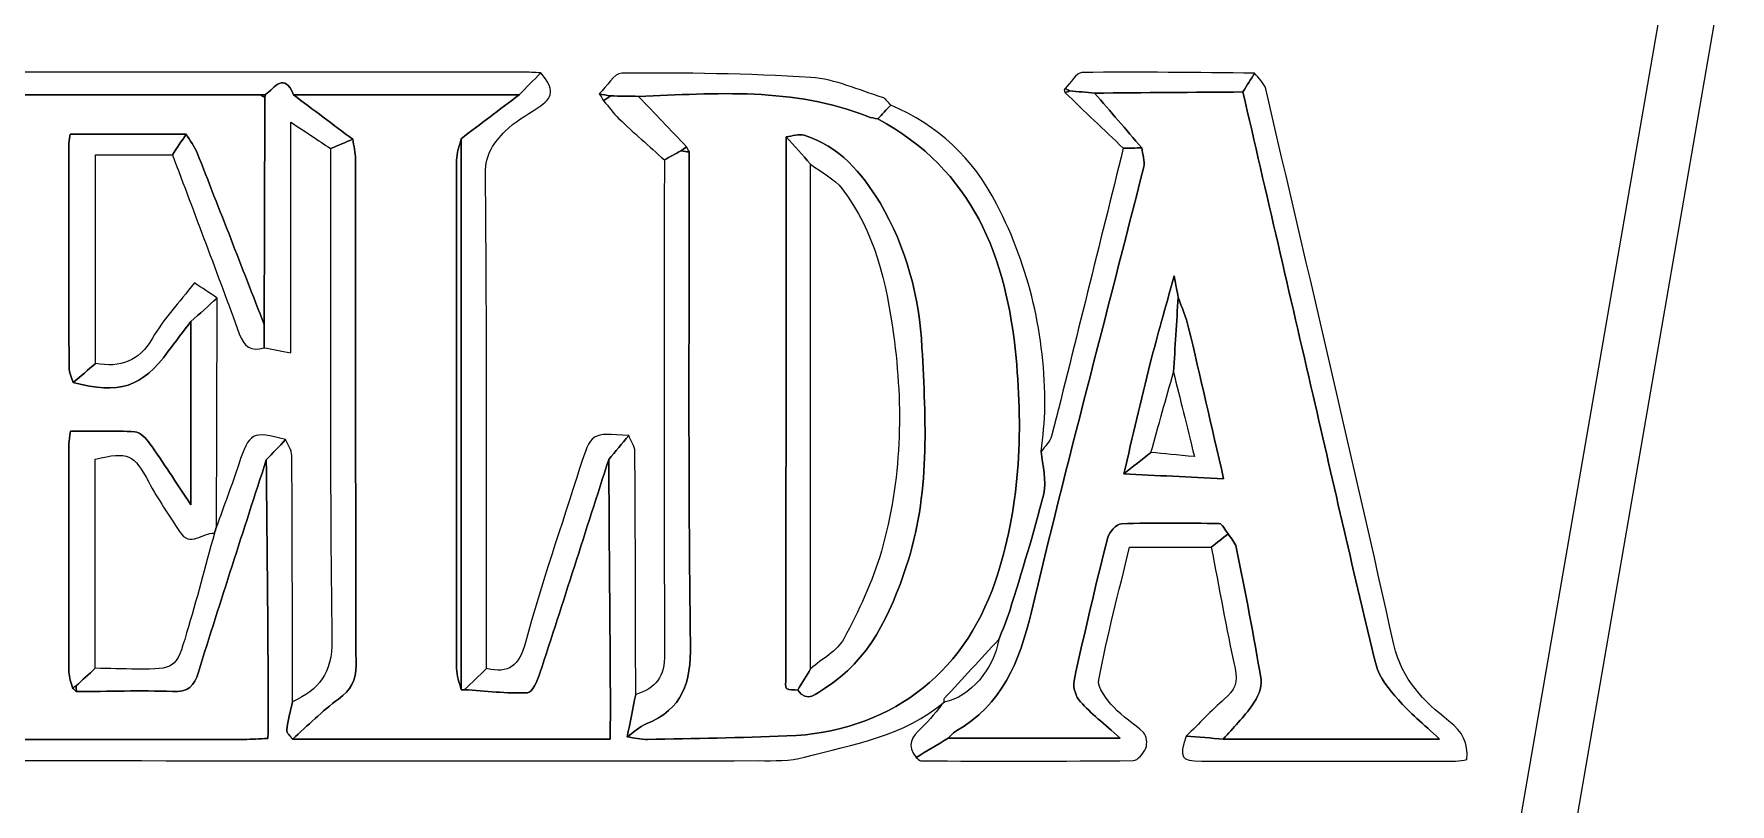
# Model space of a CAD drawing. Header units: inches. Extents: x 0 to 12, y 0 to 12.
# Drawn here: x 6.429 to 7.423, y 1.316 to 1.767 of the extents above; entities that cross this region are included whole.
import ezdxf

# ---------------------------------------------------------------- set-up
doc = ezdxf.new("R2010")
doc.units = ezdxf.units.IN
doc.header["$MEASUREMENT"] = 0

msp = doc.modelspace()

# ---------------------------------------------------------------- linework, layer by layer
at = {"color": 250, "lineweight": 0}
msp.add_line((7.33015, 1.2912), (7.42265, 1.82635), dxfattribs=at)
at = {"color": 5, "lineweight": 0}
msp.add_line((7.29594, 1.28397), (7.38382, 1.79236), dxfattribs=at)
for points, knots in [([(6.72612, 1.7446), (6.72187, 1.74029), (6.71762, 1.73598), (6.71336, 1.73167), (6.66933, 1.73167), (6.6253, 1.73168), (6.58126, 1.73168), (6.57588, 1.74534), (6.57032, 1.73594), (6.56479, 1.73182), (6.56383, 1.73177), (6.56286, 1.73172), (6.5619, 1.73167), (6.49592, 1.73167), (6.42994, 1.73167), (6.36396, 1.73167), (6.36299, 1.73167), (6.36202, 1.73167), (6.36106, 1.73166), (6.35815, 1.7329), (6.35525, 1.73414), (6.35149, 1.73574), (6.35376, 1.73916), (6.35569, 1.74206), (6.35761, 1.74497), (6.47679, 1.74499), (6.59597, 1.74501), (6.71515, 1.74501), (6.71881, 1.74501), (6.72246, 1.74475), (6.72612, 1.7446)], [0, 0, 0, 0, 1, 1, 1, 2, 2, 2, 3, 3, 3, 4, 4, 4, 5, 5, 5, 6, 6, 6, 7, 7, 7, 8, 8, 8, 9, 9, 9, 10, 10, 10, 10]), ([(6.61595, 1.70566), (6.61163, 1.70386), (6.60732, 1.70205), (6.60301, 1.70025), (6.59569, 1.7051), (6.58837, 1.70995), (6.57964, 1.71574), (6.57964, 1.66999), (6.57964, 1.6259), (6.57964, 1.58056), (6.57369, 1.58171), (6.56887, 1.58263), (6.56405, 1.58356), (6.56407, 1.58809), (6.56409, 1.59263), (6.56411, 1.59716), (6.56423, 1.64147), (6.56435, 1.68578), (6.56447, 1.73009), (6.56464, 1.73065), (6.56475, 1.73123), (6.56479, 1.73182), (6.57032, 1.73594), (6.57588, 1.74534), (6.58126, 1.73168), (6.59282, 1.72301), (6.60439, 1.71433), (6.61595, 1.70566)], [0, 0, 0, 0, 1, 1, 1, 2, 2, 2, 3, 3, 3, 4, 4, 4, 5, 5, 5, 6, 6, 6, 7, 7, 7, 8, 8, 8, 9, 9, 9, 9]), ([(6.72612, 1.7446), (6.73432, 1.73468), (6.73384, 1.73038), (6.72405, 1.72384), (6.71764, 1.71957), (6.71048, 1.71593), (6.70525, 1.71047), (6.69891, 1.70384), (6.69359, 1.69723), (6.6937, 1.68573), (6.69461, 1.58903), (6.69432, 1.49232), (6.6944, 1.39561), (6.69004, 1.39149), (6.68568, 1.38737), (6.68131, 1.38325), (6.68067, 1.38324), (6.68002, 1.38322), (6.67938, 1.38319), (6.67938, 1.49078), (6.67938, 1.59838), (6.67938, 1.70597), (6.69071, 1.71454), (6.70204, 1.7231), (6.71336, 1.73167), (6.71762, 1.73598), (6.72187, 1.74029), (6.72612, 1.7446)], [0, 0, 0, 0, 1, 1, 1, 2, 2, 2, 3, 3, 3, 4, 4, 4, 5, 5, 5, 6, 6, 6, 7, 7, 7, 8, 8, 8, 9, 9, 9, 9]), ([(6.93102, 1.72567), (6.92851, 1.72298), (6.926, 1.7203), (6.92349, 1.71761), (6.92153, 1.71806), (6.91947, 1.71824), (6.91763, 1.71898), (6.87405, 1.73632), (6.82862, 1.73253), (6.78337, 1.73079), (6.77786, 1.73088), (6.77235, 1.73097), (6.76685, 1.73105), (6.76468, 1.73145), (6.76251, 1.73185), (6.76034, 1.73225), (6.76473, 1.73651), (6.7691, 1.74444), (6.77351, 1.74445), (6.81045, 1.74458), (6.84746, 1.74425), (6.88431, 1.74186), (6.89852, 1.74093), (6.91239, 1.73443), (6.92633, 1.73016), (6.92818, 1.72959), (6.92947, 1.72721), (6.93102, 1.72567)], [0, 0, 0, 0, 1, 1, 1, 2, 2, 2, 3, 3, 3, 4, 4, 4, 5, 5, 5, 6, 6, 6, 7, 7, 7, 8, 8, 8, 9, 9, 9, 9]), ([(7.14419, 1.74443), (7.1419, 1.74075), (7.1396, 1.73707), (7.13731, 1.73339), (7.10837, 1.73317), (7.07942, 1.73295), (7.05047, 1.73273), (7.04559, 1.73315), (7.04072, 1.73358), (7.03585, 1.73401), (7.03495, 1.73446), (7.03404, 1.73491), (7.03313, 1.73536), (7.03644, 1.73864), (7.0397, 1.74473), (7.04305, 1.74477), (7.07676, 1.74522), (7.11048, 1.74469), (7.14419, 1.74443)], [0, 0, 0, 0, 1, 1, 1, 2, 2, 2, 3, 3, 3, 4, 4, 4, 5, 5, 5, 6, 6, 6, 6]), ([(7.14419, 1.74443), (7.14642, 1.74134), (7.14989, 1.73855), (7.15068, 1.73513), (7.17601, 1.62672), (7.20155, 1.51835), (7.22574, 1.40968), (7.23033, 1.38909), (7.24343, 1.37634), (7.25796, 1.3649), (7.26624, 1.35837), (7.2692, 1.35232), (7.26854, 1.34226), (7.26642, 1.34199), (7.26416, 1.34144), (7.2619, 1.34144), (7.21227, 1.34139), (7.16264, 1.34138), (7.113, 1.34142), (7.10093, 1.34143), (7.0999, 1.34323), (7.10413, 1.35603), (7.11137, 1.35546), (7.1186, 1.35489), (7.12584, 1.35432), (7.16709, 1.35432), (7.20834, 1.35432), (7.25248, 1.35432), (7.2428, 1.36341), (7.23492, 1.36978), (7.22836, 1.3773), (7.22305, 1.3834), (7.21712, 1.39035), (7.21528, 1.39785), (7.20245, 1.45026), (7.19062, 1.50291), (7.17846, 1.55549), (7.16474, 1.61479), (7.15102, 1.67409), (7.13731, 1.73339), (7.1396, 1.73707), (7.1419, 1.74075), (7.14419, 1.74443)], [0, 0, 0, 0, 1, 1, 1, 2, 2, 2, 3, 3, 3, 4, 4, 4, 5, 5, 5, 6, 6, 6, 7, 7, 7, 8, 8, 8, 9, 9, 9, 10, 10, 10, 11, 11, 11, 12, 12, 12, 13, 13, 13, 14, 14, 14, 14]), ([(6.36396, 1.73167), (6.42994, 1.73167), (6.49592, 1.73167), (6.5619, 1.73167), (6.56276, 1.73114), (6.56361, 1.73062), (6.56447, 1.73009), (6.56435, 1.68578), (6.56423, 1.64147), (6.56411, 1.59717), (6.55104, 1.6307), (6.53804, 1.66424), (6.52482, 1.6977), (6.52329, 1.70157), (6.52055, 1.70496), (6.51838, 1.70858), (6.496, 1.70858), (6.47363, 1.70858), (6.45048, 1.70858), (6.45029, 1.70726), (6.44976, 1.70533), (6.44975, 1.7034), (6.4497, 1.65966), (6.44966, 1.61591), (6.44982, 1.57217), (6.44983, 1.56916), (6.45136, 1.56616), (6.45218, 1.56316), (6.47921, 1.55599), (6.4925, 1.56039), (6.50794, 1.58149), (6.51226, 1.58738), (6.51678, 1.59312), (6.5212, 1.59894), (6.5212, 1.5641), (6.5212, 1.52926), (6.5212, 1.49152), (6.51208, 1.50522), (6.5049, 1.51644), (6.4972, 1.52729), (6.49507, 1.53029), (6.49152, 1.53409), (6.48842, 1.53429), (6.47602, 1.53509), (6.46354, 1.53462), (6.45065, 1.53462), (6.4502, 1.53128), (6.4497, 1.52934), (6.4497, 1.5274), (6.44965, 1.48275), (6.44962, 1.43809), (6.44975, 1.39344), (6.44976, 1.39036), (6.45112, 1.38728), (6.45184, 1.3842), (6.45264, 1.3835), (6.45343, 1.38279), (6.45423, 1.38209), (6.47296, 1.3822), (6.49171, 1.38293), (6.51041, 1.38217), (6.51966, 1.38178), (6.52302, 1.38526), (6.52559, 1.39355), (6.53849, 1.43512), (6.55201, 1.4765), (6.56532, 1.51795), (6.56565, 1.48137), (6.56604, 1.44479), (6.56631, 1.40821), (6.56643, 1.39079), (6.56633, 1.37337), (6.56633, 1.35475), (6.56098, 1.35451), (6.55667, 1.35415), (6.55235, 1.35415), (6.49459, 1.35411), (6.43682, 1.35415), (6.37906, 1.35406), (6.37423, 1.35406), (6.36941, 1.35326), (6.36459, 1.35282), (6.36459, 1.35281), (6.36387, 1.35376), (6.36387, 1.35376), (6.36882, 1.35847), (6.37314, 1.36422), (6.37885, 1.36765), (6.38828, 1.37331), (6.39171, 1.3804), (6.39167, 1.3915), (6.39128, 1.49026), (6.39145, 1.58904), (6.39141, 1.68781), (6.39141, 1.69226), (6.39102, 1.69671), (6.3908, 1.70116), (6.38175, 1.71066), (6.37269, 1.72017), (6.36363, 1.72968), (6.36376, 1.73034), (6.36388, 1.73101), (6.36396, 1.73167)], [0, 0, 0, 0, 1, 1, 1, 2, 2, 2, 3, 3, 3, 4, 4, 4, 5, 5, 5, 6, 6, 6, 7, 7, 7, 8, 8, 8, 9, 9, 9, 10, 10, 10, 11, 11, 11, 12, 12, 12, 13, 13, 13, 14, 14, 14, 15, 15, 15, 16, 16, 16, 17, 17, 17, 18, 18, 18, 19, 19, 19, 20, 20, 20, 21, 21, 21, 22, 22, 22, 23, 23, 23, 24, 24, 24, 25, 25, 25, 26, 26, 26, 27, 27, 27, 28, 28, 28, 29, 29, 29, 30, 30, 30, 31, 31, 31, 32, 32, 32, 33, 33, 33, 34, 34, 34, 34]), ([(6.56479, 1.73182), (6.56475, 1.73123), (6.56464, 1.73065), (6.56447, 1.73009), (6.56361, 1.73062), (6.56276, 1.73114), (6.5619, 1.73167), (6.56286, 1.73172), (6.56383, 1.73177), (6.56479, 1.73182)], [0, 0, 0, 0, 1, 1, 1, 2, 2, 2, 3, 3, 3, 3]), ([(6.68131, 1.38325), (6.69368, 1.38244), (6.70608, 1.38095), (6.7184, 1.3814), (6.72096, 1.3815), (6.72414, 1.38852), (6.72555, 1.39283), (6.73918, 1.43455), (6.75249, 1.47638), (6.76588, 1.51818), (6.76619, 1.47423), (6.76652, 1.43027), (6.76681, 1.38632), (6.76688, 1.3762), (6.76682, 1.36608), (6.76682, 1.35425), (6.70411, 1.35425), (6.64239, 1.35425), (6.58068, 1.35425), (6.58959, 1.36216), (6.59803, 1.37072), (6.60757, 1.37778), (6.61477, 1.3831), (6.61793, 1.38853), (6.6179, 1.39783), (6.61753, 1.49654), (6.61771, 1.59525), (6.61762, 1.69395), (6.61762, 1.69786), (6.61653, 1.70176), (6.61595, 1.70566), (6.60439, 1.71433), (6.59282, 1.72301), (6.58126, 1.73168), (6.6253, 1.73168), (6.66933, 1.73167), (6.71336, 1.73167), (6.70204, 1.7231), (6.69071, 1.71454), (6.67938, 1.70597), (6.67848, 1.70178), (6.6768, 1.6976), (6.67679, 1.69341), (6.67665, 1.59417), (6.67665, 1.49492), (6.6768, 1.39567), (6.6768, 1.39151), (6.67848, 1.38735), (6.67938, 1.38319), (6.68002, 1.38322), (6.68067, 1.38324), (6.68131, 1.38325)], [0, 0, 0, 0, 1, 1, 1, 2, 2, 2, 3, 3, 3, 4, 4, 4, 5, 5, 5, 6, 6, 6, 7, 7, 7, 8, 8, 8, 9, 9, 9, 10, 10, 10, 11, 11, 11, 12, 12, 12, 13, 13, 13, 14, 14, 14, 15, 15, 15, 16, 16, 16, 17, 17, 17, 17]), ([(6.76685, 1.73105), (6.76553, 1.73011), (6.76422, 1.72918), (6.76291, 1.72825), (6.76205, 1.72958), (6.7612, 1.73092), (6.76034, 1.73225), (6.76251, 1.73185), (6.76468, 1.73145), (6.76685, 1.73105)], [0, 0, 0, 0, 1, 1, 1, 2, 2, 2, 3, 3, 3, 3]), ([(6.76685, 1.73105), (6.77235, 1.73097), (6.77786, 1.73088), (6.78337, 1.73079), (6.79275, 1.72096), (6.80212, 1.71112), (6.81149, 1.70128), (6.81039, 1.70049), (6.80929, 1.69969), (6.80819, 1.6989), (6.80495, 1.69712), (6.80171, 1.69534), (6.79847, 1.69357), (6.78957, 1.70161), (6.78057, 1.70952), (6.77185, 1.71774), (6.76853, 1.72088), (6.76587, 1.72473), (6.76291, 1.72825), (6.76422, 1.72918), (6.76553, 1.73011), (6.76685, 1.73105)], [0, 0, 0, 0, 1, 1, 1, 2, 2, 2, 3, 3, 3, 4, 4, 4, 5, 5, 5, 6, 6, 6, 7, 7, 7, 7]), ([(6.81149, 1.70128), (6.80212, 1.71112), (6.79275, 1.72096), (6.78337, 1.73079), (6.82862, 1.73253), (6.87405, 1.73632), (6.91763, 1.71898), (6.91947, 1.71824), (6.92153, 1.71806), (6.92349, 1.71761), (6.97918, 1.68755), (6.99889, 1.63698), (7.00448, 1.57764), (7.00869, 1.533), (7.00667, 1.48914), (6.99222, 1.4465), (6.9734, 1.391), (6.92898, 1.35828), (6.87029, 1.35612), (6.84308, 1.35511), (6.81585, 1.35465), (6.78863, 1.35414), (6.78468, 1.35406), (6.78071, 1.35507), (6.77674, 1.35558), (6.7804, 1.35815), (6.78374, 1.36151), (6.78778, 1.36316), (6.80912, 1.37189), (6.81416, 1.38725), (6.81381, 1.40991), (6.81233, 1.50599), (6.81309, 1.60211), (6.81303, 1.69822), (6.81252, 1.69924), (6.812, 1.70026), (6.81149, 1.70128)], [0, 0, 0, 0, 1, 1, 1, 2, 2, 2, 3, 3, 3, 4, 4, 4, 5, 5, 5, 6, 6, 6, 7, 7, 7, 8, 8, 8, 9, 9, 9, 10, 10, 10, 11, 11, 11, 12, 12, 12, 12]), ([(7.07807, 1.70063), (7.06887, 1.71133), (7.05967, 1.72203), (7.05047, 1.73272), (7.07942, 1.73295), (7.10837, 1.73317), (7.13731, 1.73339), (7.15102, 1.67409), (7.16474, 1.61479), (7.17846, 1.55549), (7.19062, 1.50291), (7.20245, 1.45026), (7.21528, 1.39785), (7.21712, 1.39035), (7.22305, 1.3834), (7.22836, 1.3773), (7.23492, 1.36978), (7.2428, 1.36341), (7.25248, 1.35432), (7.20834, 1.35432), (7.16709, 1.35432), (7.12584, 1.35432), (7.13159, 1.36092), (7.13788, 1.36714), (7.14287, 1.37428), (7.14577, 1.37843), (7.14869, 1.38439), (7.14796, 1.38894), (7.14376, 1.41497), (7.13857, 1.44085), (7.13341, 1.46671), (7.13285, 1.46951), (7.13032, 1.47192), (7.1287, 1.47452), (7.12696, 1.47661), (7.12525, 1.48047), (7.12346, 1.48051), (7.10437, 1.48094), (7.08525, 1.4811), (7.06617, 1.48038), (7.0633, 1.48027), (7.05895, 1.47564), (7.05813, 1.47239), (7.05109, 1.4445), (7.04448, 1.41649), (7.03842, 1.38837), (7.03762, 1.38464), (7.03949, 1.37905), (7.04212, 1.37614), (7.04829, 1.36931), (7.05567, 1.36359), (7.0655, 1.3548), (7.02953, 1.3548), (6.99707, 1.3548), (6.96461, 1.3548), (6.96609, 1.35619), (6.96737, 1.35792), (6.96909, 1.3589), (6.99622, 1.37443), (7.00647, 1.39944), (7.01346, 1.42881), (7.0342, 1.51597), (7.05732, 1.60256), (7.07927, 1.68943), (7.08013, 1.69284), (7.07852, 1.69688), (7.07807, 1.70063)], [0, 0, 0, 0, 1, 1, 1, 2, 2, 2, 3, 3, 3, 4, 4, 4, 5, 5, 5, 6, 6, 6, 7, 7, 7, 8, 8, 8, 9, 9, 9, 10, 10, 10, 11, 11, 11, 12, 12, 12, 13, 13, 13, 14, 14, 14, 15, 15, 15, 16, 16, 16, 17, 17, 17, 18, 18, 18, 19, 19, 19, 20, 20, 20, 21, 21, 21, 22, 22, 22, 22]), ([(7.03585, 1.73401), (7.03496, 1.73366), (7.03407, 1.73331), (7.03318, 1.73296), (7.03302, 1.73349), (7.03279, 1.73402), (7.03272, 1.73456), (7.03269, 1.7348), (7.03299, 1.73509), (7.03313, 1.73536), (7.03404, 1.73491), (7.03495, 1.73446), (7.03585, 1.73401)], [0, 0, 0, 0, 1, 1, 1, 2, 2, 2, 3, 3, 3, 4, 4, 4, 4]), ([(7.03585, 1.73401), (7.04072, 1.73358), (7.04559, 1.73315), (7.05047, 1.73272), (7.05967, 1.72203), (7.06887, 1.71133), (7.07807, 1.70063), (7.07446, 1.70055), (7.07086, 1.70048), (7.06726, 1.7004), (7.0559, 1.71125), (7.04454, 1.72211), (7.03318, 1.73296), (7.03407, 1.73331), (7.03496, 1.73366), (7.03585, 1.73401)], [0, 0, 0, 0, 1, 1, 1, 2, 2, 2, 3, 3, 3, 4, 4, 4, 5, 5, 5, 5]), ([(6.93102, 1.72567), (6.9588, 1.71383), (6.97905, 1.69493), (6.9932, 1.66753), (7.01256, 1.63002), (7.02138, 1.59069), (7.0214, 1.54899), (7.02141, 1.54027), (7.01999, 1.53154), (7.01923, 1.52282), (7.01983, 1.51449), (7.02252, 1.50565), (7.02063, 1.49793), (7.01499, 1.47484), (7.00766, 1.45215), (7.00077, 1.42938), (6.99903, 1.42364), (6.99649, 1.41815), (6.99431, 1.41255), (6.98373, 1.40116), (6.97314, 1.38979), (6.96261, 1.37834), (6.96219, 1.37789), (6.96248, 1.37678), (6.96244, 1.37597), (6.96244, 1.37597), (6.96248, 1.37623), (6.96248, 1.37623), (6.93899, 1.3558), (6.90905, 1.35133), (6.88053, 1.34367), (6.87206, 1.34139), (6.86276, 1.34168), (6.85383, 1.34167), (6.69953, 1.34156), (6.54523, 1.34145), (6.39093, 1.34188), (6.37904, 1.34191), (6.37438, 1.33756), (6.37138, 1.32685), (6.36441, 1.30201), (6.35605, 1.27756), (6.34887, 1.25278), (6.34639, 1.24424), (6.34282, 1.24076), (6.33313, 1.24078), (6.21018, 1.24104), (6.08722, 1.24089), (5.96427, 1.24043), (5.95266, 1.24038), (5.94827, 1.2452), (5.94811, 1.25583), (5.95352, 1.25536), (5.95893, 1.25489), (5.96435, 1.25442), (5.96962, 1.25417), (5.97489, 1.25372), (5.98016, 1.25371), (6.06919, 1.25367), (6.15822, 1.25368), (6.24726, 1.25368), (6.27206, 1.25368), (6.29686, 1.25343), (6.32165, 1.25393), (6.32566, 1.25401), (6.33215, 1.25651), (6.33318, 1.25941), (6.34415, 1.29037), (6.35425, 1.32163), (6.36459, 1.35282), (6.36941, 1.35326), (6.37423, 1.35406), (6.37906, 1.35406), (6.43682, 1.35415), (6.49459, 1.35411), (6.55235, 1.35415), (6.55667, 1.35415), (6.56098, 1.35451), (6.56633, 1.35475), (6.56633, 1.37337), (6.56643, 1.39079), (6.56631, 1.40821), (6.56604, 1.44479), (6.56565, 1.48137), (6.56532, 1.51795), (6.56911, 1.52187), (6.57289, 1.52579), (6.57667, 1.52971), (6.57793, 1.52661), (6.58028, 1.5235), (6.5803, 1.52039), (6.58061, 1.47233), (6.58061, 1.42427), (6.58068, 1.37622), (6.57948, 1.37068), (6.57794, 1.36519), (6.57729, 1.35959), (6.5771, 1.35796), (6.57948, 1.35603), (6.58068, 1.35425), (6.64239, 1.35425), (6.70411, 1.35425), (6.76682, 1.35425), (6.76682, 1.36608), (6.76688, 1.3762), (6.76681, 1.38632), (6.76652, 1.43027), (6.76619, 1.47423), (6.76588, 1.51818), (6.7698, 1.52281), (6.77371, 1.52744), (6.77763, 1.53206), (6.77888, 1.52898), (6.78119, 1.52589), (6.78121, 1.5228), (6.78155, 1.47536), (6.78159, 1.42791), (6.7817, 1.38047), (6.78005, 1.37218), (6.77839, 1.36388), (6.77674, 1.35558), (6.78071, 1.35507), (6.78468, 1.35406), (6.78863, 1.35414), (6.81585, 1.35465), (6.84308, 1.35511), (6.87029, 1.35612), (6.92898, 1.35828), (6.9734, 1.391), (6.99222, 1.4465), (7.00667, 1.48914), (7.00869, 1.533), (7.00448, 1.57764), (6.99889, 1.63698), (6.97918, 1.68755), (6.92349, 1.71761), (6.926, 1.7203), (6.92851, 1.72298), (6.93102, 1.72567)], [0, 0, 0, 0, 1, 1, 1, 2, 2, 2, 3, 3, 3, 4, 4, 4, 5, 5, 5, 6, 6, 6, 7, 7, 7, 8, 8, 8, 9, 9, 9, 10, 10, 10, 11, 11, 11, 12, 12, 12, 13, 13, 13, 14, 14, 14, 15, 15, 15, 16, 16, 16, 17, 17, 17, 18, 18, 18, 19, 19, 19, 20, 20, 20, 21, 21, 21, 22, 22, 22, 23, 23, 23, 24, 24, 24, 25, 25, 25, 26, 26, 26, 27, 27, 27, 28, 28, 28, 29, 29, 29, 30, 30, 30, 31, 31, 31, 32, 32, 32, 33, 33, 33, 34, 34, 34, 35, 35, 35, 36, 36, 36, 37, 37, 37, 38, 38, 38, 39, 39, 39, 40, 40, 40, 41, 41, 41, 42, 42, 42, 43, 43, 43, 44, 44, 44, 45, 45, 45, 46, 46, 46, 46]), ([(6.87655, 1.38301), (6.88226, 1.37524), (6.88783, 1.38116), (6.89233, 1.38399), (6.91876, 1.40064), (6.93077, 1.42723), (6.94016, 1.4554), (6.95414, 1.4973), (6.95165, 1.54066), (6.94936, 1.58357), (6.94777, 1.61322), (6.94033, 1.64228), (6.92478, 1.66837), (6.91415, 1.6862), (6.90098, 1.7015), (6.88034, 1.70803), (6.87724, 1.70901), (6.87336, 1.7075), (6.86984, 1.70714), (6.86977, 1.60135), (6.8697, 1.49557), (6.86964, 1.38979), (6.86964, 1.38776), (6.869, 1.38469), (6.87001, 1.38395), (6.87158, 1.3828), (6.87431, 1.38324), (6.87655, 1.38301)], [0, 0, 0, 0, 1, 1, 1, 2, 2, 2, 3, 3, 3, 4, 4, 4, 5, 5, 5, 6, 6, 6, 7, 7, 7, 8, 8, 8, 9, 9, 9, 9]), ([(6.86984, 1.70714), (6.87336, 1.7075), (6.87724, 1.70901), (6.88034, 1.70803), (6.90098, 1.7015), (6.91415, 1.6862), (6.92478, 1.66837), (6.94033, 1.64228), (6.94777, 1.61322), (6.94936, 1.58357), (6.95165, 1.54066), (6.95414, 1.4973), (6.94016, 1.4554), (6.93077, 1.42723), (6.91876, 1.40064), (6.89233, 1.38399), (6.88783, 1.38116), (6.88226, 1.37524), (6.87655, 1.38301), (6.87908, 1.38718), (6.88161, 1.39134), (6.88414, 1.3955), (6.89077, 1.40128), (6.89968, 1.40582), (6.90357, 1.41307), (6.91234, 1.4294), (6.92047, 1.44654), (6.92557, 1.4643), (6.9375, 1.50587), (6.93854, 1.5486), (6.93269, 1.59127), (6.92853, 1.62159), (6.92183, 1.65155), (6.90266, 1.67658), (6.89803, 1.68263), (6.89036, 1.68633), (6.88408, 1.69111), (6.87934, 1.69645), (6.87459, 1.70179), (6.86984, 1.70714)], [0, 0, 0, 0, 1, 1, 1, 2, 2, 2, 3, 3, 3, 4, 4, 4, 5, 5, 5, 6, 6, 6, 7, 7, 7, 8, 8, 8, 9, 9, 9, 10, 10, 10, 11, 11, 11, 12, 12, 12, 13, 13, 13, 13]), ([(6.51034, 1.6966), (6.49578, 1.6966), (6.48122, 1.6966), (6.46536, 1.6966), (6.46536, 1.65524), (6.46536, 1.61479), (6.46536, 1.57433), (6.46097, 1.57061), (6.45657, 1.56689), (6.45218, 1.56316), (6.45136, 1.56616), (6.44983, 1.56916), (6.44982, 1.57217), (6.44966, 1.61591), (6.4497, 1.65966), (6.44975, 1.7034), (6.44976, 1.70533), (6.45029, 1.70726), (6.45048, 1.70858), (6.47363, 1.70858), (6.496, 1.70858), (6.51837, 1.70857), (6.51569, 1.70458), (6.51302, 1.70059), (6.51034, 1.6966)], [0, 0, 0, 0, 1, 1, 1, 2, 2, 2, 3, 3, 3, 4, 4, 4, 5, 5, 5, 6, 6, 6, 7, 7, 7, 8, 8, 8, 8]), ([(6.51034, 1.6966), (6.51302, 1.70059), (6.51569, 1.70458), (6.51837, 1.70857), (6.52055, 1.70496), (6.52329, 1.70157), (6.52482, 1.6977), (6.53804, 1.66424), (6.55104, 1.6307), (6.56411, 1.59717), (6.56409, 1.59263), (6.56407, 1.58809), (6.56405, 1.58356), (6.55636, 1.58122), (6.55232, 1.58404), (6.54952, 1.59172), (6.53676, 1.62679), (6.52345, 1.66166), (6.51034, 1.6966)], [0, 0, 0, 0, 1, 1, 1, 2, 2, 2, 3, 3, 3, 4, 4, 4, 5, 5, 5, 6, 6, 6, 6]), ([(6.58068, 1.37622), (6.59608, 1.38325), (6.60402, 1.39279), (6.60375, 1.41216), (6.60244, 1.50817), (6.60306, 1.60422), (6.60301, 1.70025), (6.60732, 1.70205), (6.61163, 1.70386), (6.61595, 1.70566), (6.61653, 1.70176), (6.61762, 1.69786), (6.61762, 1.69395), (6.61771, 1.59525), (6.61753, 1.49654), (6.6179, 1.39783), (6.61793, 1.38853), (6.61477, 1.3831), (6.60757, 1.37778), (6.59803, 1.37072), (6.58959, 1.36216), (6.58068, 1.35425), (6.57948, 1.35603), (6.5771, 1.35796), (6.57729, 1.35959), (6.57794, 1.36519), (6.57948, 1.37068), (6.58068, 1.37622)], [0, 0, 0, 0, 1, 1, 1, 2, 2, 2, 3, 3, 3, 4, 4, 4, 5, 5, 5, 6, 6, 6, 7, 7, 7, 8, 8, 8, 9, 9, 9, 9]), ([(6.67938, 1.38319), (6.67848, 1.38735), (6.6768, 1.39151), (6.6768, 1.39567), (6.67665, 1.49492), (6.67665, 1.59417), (6.67679, 1.69341), (6.6768, 1.6976), (6.67848, 1.70178), (6.67938, 1.70597), (6.67938, 1.59838), (6.67938, 1.49078), (6.67938, 1.38319)], [0, 0, 0, 0, 1, 1, 1, 2, 2, 2, 3, 3, 3, 4, 4, 4, 4]), ([(6.77674, 1.35558), (6.77839, 1.36388), (6.78005, 1.37218), (6.7817, 1.38047), (6.79355, 1.38402), (6.79873, 1.39076), (6.79865, 1.40431), (6.79808, 1.50073), (6.79842, 1.59715), (6.79847, 1.69357), (6.80171, 1.69534), (6.80495, 1.69712), (6.80819, 1.6989), (6.8098, 1.69867), (6.81142, 1.69844), (6.81303, 1.69822), (6.81309, 1.60211), (6.81233, 1.50599), (6.81381, 1.40991), (6.81416, 1.38725), (6.80912, 1.37189), (6.78778, 1.36316), (6.78374, 1.36151), (6.7804, 1.35815), (6.77674, 1.35558)], [0, 0, 0, 0, 1, 1, 1, 2, 2, 2, 3, 3, 3, 4, 4, 4, 5, 5, 5, 6, 6, 6, 7, 7, 7, 8, 8, 8, 8]), ([(6.81149, 1.70128), (6.812, 1.70026), (6.81252, 1.69924), (6.81303, 1.69822), (6.81142, 1.69844), (6.8098, 1.69867), (6.80819, 1.6989), (6.80929, 1.69969), (6.81039, 1.70049), (6.81149, 1.70128)], [0, 0, 0, 0, 1, 1, 1, 2, 2, 2, 3, 3, 3, 3]), ([(6.88414, 1.3955), (6.88161, 1.39134), (6.87908, 1.38718), (6.87655, 1.38301), (6.87431, 1.38324), (6.87158, 1.3828), (6.87001, 1.38395), (6.869, 1.38469), (6.86964, 1.38776), (6.86964, 1.38979), (6.8697, 1.49557), (6.86977, 1.60135), (6.86984, 1.70714), (6.87459, 1.70179), (6.87934, 1.69645), (6.88408, 1.69111), (6.8841, 1.59257), (6.88412, 1.49404), (6.88414, 1.3955)], [0, 0, 0, 0, 1, 1, 1, 2, 2, 2, 3, 3, 3, 4, 4, 4, 5, 5, 5, 6, 6, 6, 6]), ([(6.99431, 1.41255), (6.99649, 1.41815), (6.99903, 1.42364), (7.00077, 1.42938), (7.00766, 1.45215), (7.01499, 1.47484), (7.02063, 1.49793), (7.02252, 1.50565), (7.01983, 1.51449), (7.01923, 1.52282), (7.0213, 1.52581), (7.02446, 1.52853), (7.02529, 1.53183), (7.03945, 1.58798), (7.05332, 1.6442), (7.06726, 1.7004), (7.07086, 1.70048), (7.07446, 1.70055), (7.07807, 1.70063), (7.07852, 1.69688), (7.08013, 1.69284), (7.07927, 1.68943), (7.05732, 1.60256), (7.0342, 1.51597), (7.01346, 1.42881), (7.00647, 1.39944), (6.99622, 1.37443), (6.96909, 1.3589), (6.96737, 1.35792), (6.96609, 1.35619), (6.96461, 1.3548), (6.9584, 1.35105), (6.95219, 1.3473), (6.94598, 1.34355), (6.94018, 1.35059), (6.94326, 1.35563), (6.94909, 1.36093), (6.95407, 1.36546), (6.95805, 1.37109), (6.96248, 1.37623), (6.96248, 1.37623), (6.96244, 1.37597), (6.96244, 1.37597), (6.97727, 1.37886), (6.99168, 1.3954), (6.99431, 1.41255)], [0, 0, 0, 0, 1, 1, 1, 2, 2, 2, 3, 3, 3, 4, 4, 4, 5, 5, 5, 6, 6, 6, 7, 7, 7, 8, 8, 8, 9, 9, 9, 10, 10, 10, 11, 11, 11, 12, 12, 12, 13, 13, 13, 14, 14, 14, 15, 15, 15, 15]), ([(6.45218, 1.56316), (6.45657, 1.56689), (6.46097, 1.57061), (6.46536, 1.57433), (6.47981, 1.57179), (6.49075, 1.57537), (6.49869, 1.58918), (6.50509, 1.6003), (6.5142, 1.60986), (6.52322, 1.62155), (6.5278, 1.61849), (6.53219, 1.61557), (6.53657, 1.61266), (6.53145, 1.60809), (6.52633, 1.60351), (6.52121, 1.59894), (6.51678, 1.59312), (6.51226, 1.58738), (6.50794, 1.58149), (6.4925, 1.56039), (6.47921, 1.55599), (6.45218, 1.56316)], [0, 0, 0, 0, 1, 1, 1, 2, 2, 2, 3, 3, 3, 4, 4, 4, 5, 5, 5, 6, 6, 6, 7, 7, 7, 7]), ([(7.09941, 1.61316), (7.09878, 1.61645), (7.09815, 1.61974), (7.09702, 1.62561), (7.09191, 1.60694), (7.08721, 1.59076), (7.08309, 1.57444), (7.07766, 1.5529), (7.0727, 1.53124), (7.06753, 1.50964), (7.0866, 1.50872), (7.10567, 1.50781), (7.12603, 1.50683), (7.11887, 1.53788), (7.11237, 1.56662), (7.10555, 1.59529), (7.1041, 1.60139), (7.10149, 1.60721), (7.09941, 1.61316)], [0, 0, 0, 0, 1, 1, 1, 2, 2, 2, 3, 3, 3, 4, 4, 4, 5, 5, 5, 6, 6, 6, 6]), ([(7.09941, 1.61316), (7.09851, 1.59851), (7.0976, 1.58387), (7.0967, 1.56923), (7.09228, 1.55356), (7.08787, 1.5379), (7.08345, 1.52223), (7.07815, 1.51803), (7.07284, 1.51384), (7.06753, 1.50964), (7.0727, 1.53124), (7.07766, 1.5529), (7.08309, 1.57444), (7.08721, 1.59076), (7.09191, 1.60694), (7.09702, 1.62561), (7.09815, 1.61974), (7.09878, 1.61645), (7.09941, 1.61316)], [0, 0, 0, 0, 1, 1, 1, 2, 2, 2, 3, 3, 3, 4, 4, 4, 5, 5, 5, 6, 6, 6, 6]), ([(6.53617, 1.47858), (6.53576, 1.47734), (6.53534, 1.47609), (6.53493, 1.47484), (6.52813, 1.47568), (6.52077, 1.46589), (6.51446, 1.47594), (6.50844, 1.48553), (6.5018, 1.49479), (6.49648, 1.50475), (6.48768, 1.52125), (6.48478, 1.52289), (6.46511, 1.51829), (6.46511, 1.47753), (6.46511, 1.43665), (6.46511, 1.39577), (6.46138, 1.39233), (6.45764, 1.38889), (6.45391, 1.38545), (6.45319, 1.38509), (6.4525, 1.38467), (6.45184, 1.3842), (6.45112, 1.38728), (6.44976, 1.39036), (6.44975, 1.39344), (6.44962, 1.43809), (6.44965, 1.48275), (6.4497, 1.5274), (6.4497, 1.52934), (6.4502, 1.53128), (6.45065, 1.53462), (6.46354, 1.53462), (6.47602, 1.53509), (6.48842, 1.53429), (6.49152, 1.53409), (6.49507, 1.53029), (6.4972, 1.52729), (6.5049, 1.51644), (6.51208, 1.50522), (6.5212, 1.49152), (6.5212, 1.52926), (6.5212, 1.5641), (6.52121, 1.59894), (6.52633, 1.60351), (6.53145, 1.60809), (6.53657, 1.61266), (6.53644, 1.56797), (6.5363, 1.52328), (6.53617, 1.47858)], [0, 0, 0, 0, 1, 1, 1, 2, 2, 2, 3, 3, 3, 4, 4, 4, 5, 5, 5, 6, 6, 6, 7, 7, 7, 8, 8, 8, 9, 9, 9, 10, 10, 10, 11, 11, 11, 12, 12, 12, 13, 13, 13, 14, 14, 14, 15, 15, 15, 16, 16, 16, 16]), ([(7.09941, 1.61316), (7.10149, 1.60721), (7.1041, 1.60139), (7.10555, 1.59529), (7.11237, 1.56662), (7.11887, 1.53788), (7.12603, 1.50683), (7.10567, 1.50781), (7.0866, 1.50872), (7.06753, 1.50964), (7.07284, 1.51384), (7.07815, 1.51803), (7.08345, 1.52223), (7.09106, 1.52149), (7.09867, 1.52076), (7.10893, 1.51977), (7.10432, 1.53839), (7.10051, 1.55381), (7.0967, 1.56923), (7.0976, 1.58387), (7.09851, 1.59851), (7.09941, 1.61316)], [0, 0, 0, 0, 1, 1, 1, 2, 2, 2, 3, 3, 3, 4, 4, 4, 5, 5, 5, 6, 6, 6, 7, 7, 7, 7]), ([(6.53617, 1.47858), (6.54053, 1.49085), (6.54513, 1.50304), (6.54918, 1.51541), (6.55523, 1.53385), (6.55724, 1.53504), (6.57667, 1.52971), (6.57289, 1.52579), (6.56911, 1.52187), (6.56532, 1.51795), (6.55201, 1.4765), (6.53849, 1.43512), (6.52559, 1.39355), (6.52302, 1.38526), (6.51966, 1.38178), (6.51041, 1.38217), (6.49171, 1.38293), (6.47296, 1.3822), (6.45423, 1.38209), (6.45412, 1.38321), (6.45401, 1.38433), (6.45391, 1.38545), (6.45764, 1.38889), (6.46138, 1.39233), (6.46511, 1.39577), (6.47323, 1.39561), (6.48134, 1.39534), (6.48946, 1.39532), (6.51206, 1.39526), (6.51234, 1.39522), (6.51869, 1.41648), (6.52447, 1.43583), (6.52955, 1.45538), (6.53493, 1.47484), (6.53534, 1.47609), (6.53576, 1.47734), (6.53617, 1.47858)], [0, 0, 0, 0, 1, 1, 1, 2, 2, 2, 3, 3, 3, 4, 4, 4, 5, 5, 5, 6, 6, 6, 7, 7, 7, 8, 8, 8, 9, 9, 9, 10, 10, 10, 11, 11, 11, 12, 12, 12, 12]), ([(6.68131, 1.38325), (6.68568, 1.38737), (6.69004, 1.39149), (6.6944, 1.39561), (6.70749, 1.39253), (6.71338, 1.39723), (6.71711, 1.41087), (6.72655, 1.44537), (6.73818, 1.47927), (6.74903, 1.51337), (6.75555, 1.53389), (6.75564, 1.53386), (6.77763, 1.53206), (6.77371, 1.52744), (6.7698, 1.52281), (6.76588, 1.51818), (6.75249, 1.47638), (6.73918, 1.43455), (6.72555, 1.39283), (6.72414, 1.38852), (6.72096, 1.3815), (6.7184, 1.3814), (6.70608, 1.38095), (6.69368, 1.38244), (6.68131, 1.38325)], [0, 0, 0, 0, 1, 1, 1, 2, 2, 2, 3, 3, 3, 4, 4, 4, 5, 5, 5, 6, 6, 6, 7, 7, 7, 8, 8, 8, 8]), ([(6.94598, 1.34355), (6.95219, 1.3473), (6.9584, 1.35105), (6.96461, 1.3548), (6.99707, 1.3548), (7.02953, 1.3548), (7.0655, 1.3548), (7.05567, 1.36359), (7.04829, 1.36931), (7.04212, 1.37614), (7.03949, 1.37905), (7.03762, 1.38464), (7.03842, 1.38837), (7.04448, 1.41649), (7.05109, 1.4445), (7.05813, 1.47239), (7.05895, 1.47564), (7.0633, 1.48027), (7.06617, 1.48038), (7.08525, 1.4811), (7.10437, 1.48094), (7.12346, 1.48051), (7.12525, 1.48047), (7.12696, 1.47661), (7.1287, 1.47453), (7.12541, 1.47193), (7.12211, 1.46934), (7.11882, 1.46674), (7.10304, 1.46674), (7.08725, 1.46674), (7.07093, 1.46674), (7.0646, 1.44033), (7.05784, 1.41488), (7.05289, 1.38907), (7.05198, 1.38434), (7.05756, 1.37745), (7.06165, 1.37292), (7.06671, 1.36732), (7.07372, 1.36353), (7.07907, 1.35815), (7.0809, 1.35631), (7.08149, 1.35154), (7.08046, 1.34901), (7.07921, 1.34598), (7.07565, 1.34175), (7.07305, 1.34172), (7.03161, 1.34128), (6.99016, 1.34142), (6.94871, 1.34153), (6.9478, 1.34154), (6.94689, 1.34285), (6.94598, 1.34355)], [0, 0, 0, 0, 1, 1, 1, 2, 2, 2, 3, 3, 3, 4, 4, 4, 5, 5, 5, 6, 6, 6, 7, 7, 7, 8, 8, 8, 9, 9, 9, 10, 10, 10, 11, 11, 11, 12, 12, 12, 13, 13, 13, 14, 14, 14, 15, 15, 15, 16, 16, 16, 17, 17, 17, 17]), ([(7.11882, 1.46674), (7.12211, 1.46934), (7.12541, 1.47193), (7.1287, 1.47452), (7.13032, 1.47192), (7.13285, 1.46951), (7.13341, 1.46671), (7.13857, 1.44085), (7.14376, 1.41497), (7.14796, 1.38894), (7.14869, 1.38439), (7.14577, 1.37843), (7.14287, 1.37428), (7.13788, 1.36714), (7.13159, 1.36092), (7.12584, 1.35432), (7.1186, 1.35489), (7.11137, 1.35546), (7.10413, 1.35603), (7.11158, 1.36333), (7.11876, 1.37096), (7.1266, 1.37784), (7.1323, 1.38284), (7.13458, 1.38757), (7.13278, 1.39562), (7.12752, 1.41919), (7.12339, 1.44302), (7.11882, 1.46674)], [0, 0, 0, 0, 1, 1, 1, 2, 2, 2, 3, 3, 3, 4, 4, 4, 5, 5, 5, 6, 6, 6, 7, 7, 7, 8, 8, 8, 9, 9, 9, 9]), ([(6.45184, 1.3842), (6.4525, 1.38467), (6.45319, 1.38509), (6.45391, 1.38545), (6.45401, 1.38433), (6.45412, 1.38321), (6.45423, 1.38209), (6.45343, 1.38279), (6.45264, 1.3835), (6.45184, 1.3842)], [0, 0, 0, 0, 1, 1, 1, 2, 2, 2, 3, 3, 3, 3])]:
    msp.add_open_spline(points, degree=3, knots=knots, dxfattribs=at)

doc.saveas('drawing.dxf')
